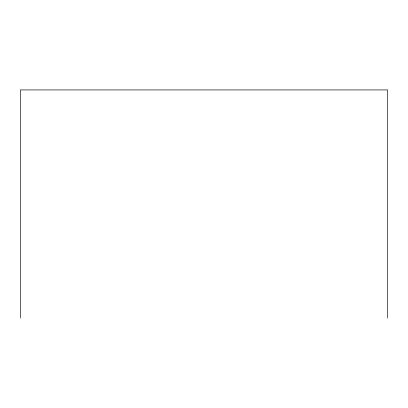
<?xml version="1.0" encoding="UTF-8"?>
<svg xmlns="http://www.w3.org/2000/svg" width="408" height="408" viewBox="0 0 408 408"><rect width="100%" height="100%" fill="white"/><g stroke="black" fill="none" stroke-linecap="round" stroke-linejoin="round"><path stroke-width="0.61" d="M387.6 318.072L387.6 89.928L20.4 89.928L20.4 318.072"/></g></svg>
